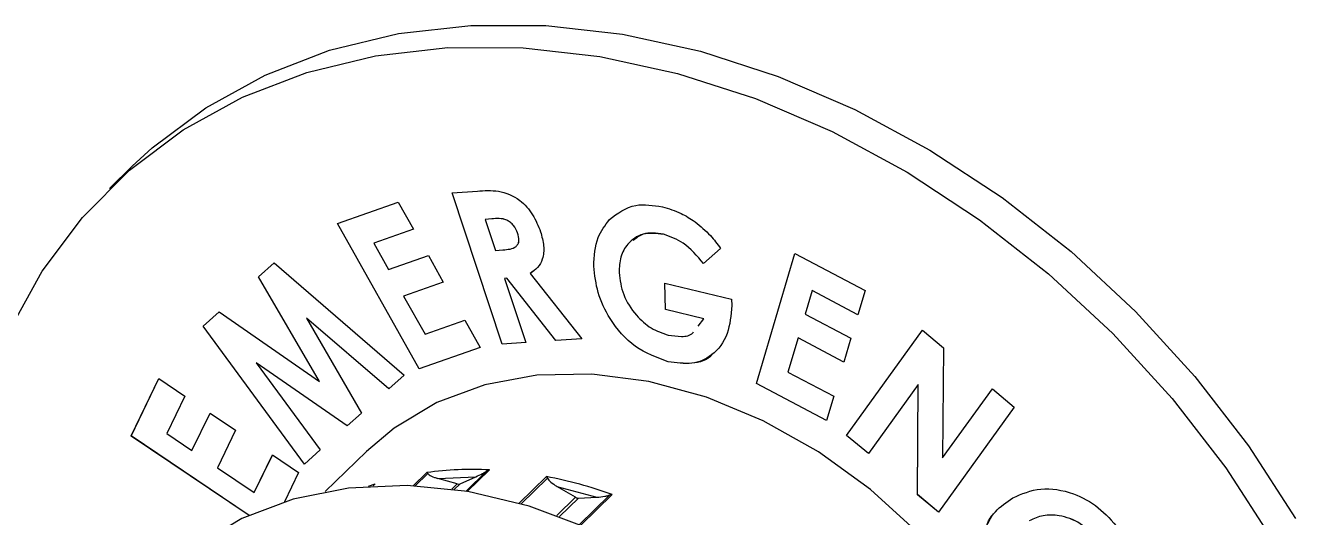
# Model space of a CAD drawing. Header units: millimetres. Extents: x 0 to 279, y 0 to 216.
# Drawn here: x 188.246 to 192.167, y 91.848 to 93.369 of the extents above; entities that cross this region are included whole.
import ezdxf

# ---------------------------------------------------------------- set-up
doc = ezdxf.new("R2010")
doc.units = ezdxf.units.MM

msp = doc.modelspace()

# ---------------------------------------------------------------- linework, layer by layer
at = {"color": 7, "linetype": 'Continuous', "lineweight": 25}
for p, q in [((188.5762, 92.9338), (188.5062, 92.8655)), ((189.5638, 92.8519), (189.6413, 92.8572)), ((189.2091, 92.7565), (189.3973, 92.8228)), ((189.3973, 92.8228), (189.4443, 92.7392)), ((189.7178, 92.3841), (189.5638, 92.8519)), ((189.7178, 92.3841), (189.5639, 92.8519)), ((189.4619, 92.3077), (189.2091, 92.7565)), ((189.4619, 92.3077), (189.2092, 92.7565)), ((189.4443, 92.7392), (189.3213, 92.6959)), ((189.4443, 92.7393), (189.3214, 92.6959)), ((189.6857, 92.7711), (189.6656, 92.7697)), ((189.6856, 92.7711), (189.6656, 92.7697)), ((189.6656, 92.7697), (189.6971, 92.674)), ((189.6656, 92.7697), (189.6656, 92.7697)), ((189.6857, 92.7711), (189.6856, 92.7711)), ((190.0494, 92.769), (190.0494, 92.769)), ((189.7654, 92.7277), (189.7654, 92.7277)), ((190.216, 92.7236), (190.216, 92.7236)), ((189.3213, 92.6959), (189.367, 92.6148)), ((189.3214, 92.6959), (189.3213, 92.6959)), ((189.6971, 92.674), (189.72, 92.6756)), ((190.3922, 92.6802), (190.3393, 92.6331)), ((190.3922, 92.6802), (190.3393, 92.6332)), ((190.5027, 92.2626), (190.6219, 92.6646)), ((190.5028, 92.2626), (190.6219, 92.6646)), ((190.6219, 92.6646), (190.8384, 92.5499)), ((188.966, 92.5924), (189.0141, 92.6353)), ((189.0141, 92.6353), (189.4159, 92.2888)), ((189.367, 92.6148), (189.49, 92.6581)), ((189.49, 92.6581), (189.5362, 92.5761)), ((190.0008, 92.6249), (190.0008, 92.6248)), ((190.3393, 92.6332), (190.3393, 92.6331)), ((189.154, 92.2684), (188.966, 92.5925)), ((189.1539, 92.2684), (188.966, 92.5924)), ((189.7323, 92.5877), (189.7256, 92.5872)), ((189.7323, 92.5876), (189.7256, 92.5872)), ((189.7256, 92.5872), (189.7908, 92.389)), ((189.7256, 92.5872), (189.7256, 92.5872)), ((189.8839, 92.3953), (189.7323, 92.5877)), ((189.7323, 92.5877), (189.7323, 92.5876)), ((189.8839, 92.3952), (189.7323, 92.5876)), ((189.8132, 92.6097), (189.8045, 92.6026)), ((189.8045, 92.6026), (189.8045, 92.6025)), ((189.8045, 92.6025), (189.9637, 92.4006)), ((189.5362, 92.5761), (189.4132, 92.5327)), ((189.5362, 92.5761), (189.4133, 92.5327)), ((190.2198, 92.5729), (190.4257, 92.5232)), ((190.2224, 92.4915), (190.2198, 92.5729)), ((190.2224, 92.4916), (190.2198, 92.5729)), ((190.6747, 92.55), (190.6531, 92.4773)), ((190.8162, 92.475), (190.6747, 92.55)), ((190.8162, 92.475), (190.6747, 92.55)), ((190.6747, 92.55), (190.6747, 92.55)), ((190.8384, 92.5499), (190.8162, 92.475)), ((189.4132, 92.5327), (189.4798, 92.4146)), ((189.4133, 92.5327), (189.4132, 92.5327)), ((190.4257, 92.5232), (190.4269, 92.5039)), ((188.7951, 92.4401), (188.8439, 92.4836)), ((188.8439, 92.4836), (189.1539, 92.2684)), ((189.1137, 92.4647), (189.1136, 92.4646)), ((189.1136, 92.4646), (189.2839, 92.171)), ((189.3678, 92.2459), (189.1136, 92.4646)), ((189.3678, 92.2459), (189.1137, 92.4647)), ((190.341, 92.4629), (190.2224, 92.4916)), ((190.2224, 92.4916), (190.2224, 92.4915)), ((190.341, 92.4628), (190.2224, 92.4915)), ((190.3226, 92.4395), (190.341, 92.4628)), ((190.3227, 92.4396), (190.341, 92.4629)), ((190.341, 92.4629), (190.341, 92.4628)), ((190.6531, 92.4773), (190.7947, 92.4023)), ((189.1075, 92.0138), (188.7951, 92.4401)), ((189.1076, 92.0138), (188.7951, 92.4401)), ((189.4798, 92.4146), (189.6028, 92.4579)), ((189.6028, 92.4579), (189.65, 92.374)), ((190.7813, 92.1024), (191.0155, 92.4272)), ((190.7814, 92.1024), (191.0155, 92.4272)), ((191.0155, 92.4272), (191.0799, 92.3732)), ((189.7908, 92.389), (189.7178, 92.3841)), ((189.7908, 92.389), (189.7178, 92.3841)), ((189.9637, 92.4007), (189.8839, 92.3953)), ((189.9637, 92.4006), (189.8839, 92.3952)), ((189.8839, 92.3953), (189.8839, 92.3952)), ((190.6313, 92.4038), (190.5999, 92.298)), ((190.7728, 92.3289), (190.6313, 92.4039)), ((190.6313, 92.4039), (190.6313, 92.4038)), ((190.7728, 92.3288), (190.6313, 92.4038)), ((190.7947, 92.4023), (190.7728, 92.3288)), ((189.65, 92.3741), (189.4619, 92.3077)), ((189.65, 92.374), (189.4619, 92.3077)), ((189.7178, 92.3841), (189.7178, 92.3841)), ((191.0799, 92.3732), (191.0774, 92.0324)), ((188.9588, 92.3266), (189.1562, 92.0572)), ((189.2399, 92.1318), (188.9588, 92.3266)), ((188.9589, 92.3266), (188.9588, 92.3266)), ((189.2399, 92.1319), (188.9589, 92.3266)), ((189.4619, 92.3077), (189.4619, 92.3077)), ((190.2304, 92.33), (190.2303, 92.33)), ((188.5725, 92.1003), (188.6582, 92.2776)), ((188.5725, 92.1004), (188.6583, 92.2776)), ((188.6582, 92.2776), (188.7385, 92.2236)), ((189.154, 92.2684), (189.1539, 92.2684)), ((189.4159, 92.2888), (189.3678, 92.2459)), ((189.4159, 92.2888), (189.3678, 92.2459)), ((190.5999, 92.298), (190.7415, 92.223)), ((189.3678, 92.2459), (189.3678, 92.2459)), ((190.7192, 92.1479), (190.5027, 92.2626)), ((190.5028, 92.2626), (190.5027, 92.2626)), ((190.7192, 92.1479), (190.5028, 92.2626)), ((191.0023, 92.2591), (190.8487, 92.046)), ((191, 91.9191), (191.0023, 92.2591)), ((191, 91.9192), (191.0023, 92.2591)), ((191.0023, 92.2591), (191.0023, 92.2591)), ((191.0774, 92.0324), (191.2315, 92.2461)), ((191.0774, 92.0324), (191.2315, 92.2461)), ((191.2315, 92.2461), (191.2987, 92.1898)), ((188.7385, 92.2236), (188.6823, 92.1076)), ((190.7415, 92.223), (190.7192, 92.1479)), ((191.2987, 92.1898), (191.0646, 91.865)), ((188.7603, 92.0551), (188.8165, 92.171)), ((188.7604, 92.0551), (188.8165, 92.171)), ((188.8165, 92.171), (188.8952, 92.118)), ((189.2839, 92.171), (189.2399, 92.1318)), ((189.2839, 92.171), (189.2399, 92.1319)), ((188.8952, 92.118), (188.8391, 92.0021)), ((189.2399, 92.1319), (189.2399, 92.1318)), ((188.9365, 91.8552), (188.5725, 92.1004)), ((188.5725, 92.1004), (188.5725, 92.1003)), ((188.9365, 91.8552), (188.5725, 92.1003)), ((188.6823, 92.1076), (188.7603, 92.0551)), ((190.8487, 92.046), (190.7813, 92.1024)), ((190.7814, 92.1024), (190.7813, 92.1024)), ((190.8487, 92.046), (190.7814, 92.1024)), ((188.7604, 92.0551), (188.7603, 92.0551)), ((188.9525, 91.9257), (189.0087, 92.0417)), ((188.9526, 91.9258), (189.0087, 92.0416)), ((189.0087, 92.0417), (189.0892, 91.9874)), ((189.1562, 92.0572), (189.1075, 92.0138)), ((189.1562, 92.0572), (189.1076, 92.0138)), ((189.2992, 92.0529), (189.1719, 91.9287)), ((191.0774, 92.0324), (191.0774, 92.0324)), ((188.8391, 92.0021), (188.9525, 91.9257)), ((189.1076, 92.0138), (189.1075, 92.0138)), ((189.6784, 91.9958), (189.67, 91.9919)), ((189.0892, 91.9874), (189.0455, 91.8971)), ((189.4852, 91.9875), (189.488, 91.984)), ((189.5192, 91.9694), (189.6364, 91.9744)), ((189.5792, 91.9526), (189.5192, 91.9694)), ((189.5881, 91.953), (189.6364, 91.9744)), ((189.8547, 91.975), (189.8576, 91.9697)), ((188.9526, 91.9258), (188.9525, 91.9257)), ((189.9439, 91.9109), (189.8869, 91.9448)), ((189.8869, 91.9448), (190.0101, 91.9113)), ((190.0579, 91.9198), (190.0489, 91.9177)), ((191.0646, 91.865), (191, 91.9192)), ((191, 91.9192), (191, 91.9191)), ((191.0646, 91.865), (191, 91.9191)), ((189.9532, 91.9084), (190.0101, 91.9113))]:
    msp.add_line(p, q, dxfattribs=at)
at = {"color": 8, "linetype": 'Continuous', "lineweight": 25}
for p, q in [((189.6784, 91.9958), (189.6097, 91.9288)), ((189.4434, 91.9466), (189.4852, 91.9875)), ((189.4494, 91.9463), (189.488, 91.984)), ((189.5696, 91.9349), (189.5881, 91.953)), ((189.67, 91.9919), (189.606, 91.9294)), ((189.7702, 91.8925), (189.8547, 91.975)), ((189.7766, 91.8907), (189.8576, 91.9697)), ((189.3053, 91.9453), (189.3262, 91.9522)), ((189.3262, 91.9522), (189.32, 91.9462)), ((189.5792, 91.9526), (189.5621, 91.936)), ((190.0489, 91.9177), (189.9564, 91.8273)), ((190.0579, 91.9198), (189.9612, 91.8253)), ((189.9439, 91.9109), (189.8863, 91.8548)), ((189.895, 91.8516), (189.9532, 91.9084))]:
    msp.add_line(p, q, dxfattribs=at)
at = {"color": 7, "linetype": 'Continuous', "lineweight": 25, "flags": 128}
for points in [[(188.5762, 92.9338), (188.6375, 92.9903), (188.8028, 93.1145), (188.986, 93.2155), (189.185, 93.2922), (189.3974, 93.3436), (189.6207, 93.3692), (189.8524, 93.3685), (190.0896, 93.3418), (190.3297, 93.2891), (190.5697, 93.2113), (190.8069, 93.1091), (191.0386, 92.9838), (191.2619, 92.8369), (191.4743, 92.67), (191.6733, 92.4852), (191.8565, 92.2845), (192.0219, 92.0705), (192.1673, 91.8454)], [(188.1971, 92.426), (188.298, 92.61), (188.422, 92.776), (188.5675, 92.9219), (188.7328, 93.0462), (188.916, 93.1472), (189.115, 93.2239), (189.3274, 93.2753), (189.5507, 93.3008), (189.7824, 93.3002), (190.0196, 93.2734), (190.2597, 93.2208), (190.4997, 93.1429), (190.7369, 93.0408), (190.9686, 92.9155), (191.1919, 92.7685), (191.4043, 92.6017), (191.6033, 92.4169), (191.7865, 92.2162), (191.9518, 92.0021), (192.0973, 91.7771)], [(191.2201, 90.085), (191.2977, 90.1729), (191.3789, 90.3038), (191.4362, 90.4511), (191.4684, 90.6115), (191.4749, 90.7817), (191.4555, 90.958), (191.4106, 91.1367), (191.3412, 91.3139), (191.2487, 91.4859), (191.1351, 91.6491), (191.0029, 91.7998), (190.8548, 91.935), (190.6941, 92.0517), (190.5241, 92.1475), (190.3484, 92.2203), (190.1709, 92.2685), (189.9952, 92.2912), (189.8252, 92.2879), (189.6645, 92.2585), (189.5164, 92.2038), (189.3842, 92.1249), (189.2992, 92.0529)], [(191.1175, 90.2049), (191.1043, 90.3924), (191.0647, 90.5835), (190.9997, 90.7744), (190.9104, 90.9615), (190.7986, 91.141), (190.6664, 91.3096), (190.5165, 91.4638), (190.3518, 91.6008), (190.1754, 91.7178), (189.9908, 91.8125), (189.8017, 91.8832), (189.6115, 91.9284), (189.4242, 91.9473), (189.2433, 91.9395), (189.0723, 91.9052), (188.9146, 91.845), (188.7733, 91.76), (188.6772, 91.6787)]]:
    msp.add_lwpolyline(points, dxfattribs=at)
at = {"color": 7, "linetype": 'Continuous', "lineweight": 25}
for centre, radius, start, end in [((189.6283, 90.9144), 1.0826, 87.345, 97.5942), ((189.5831, 91.9652), 0.0132, 252.7574, 292.1819), ((189.5913, 90.6044), 1.3956, 70.4699, 79.1211), ((189.9527, 91.9252), 0.0168, 238.0965, 271.4945)]:
    msp.add_arc(centre, radius, start, end, dxfattribs=at)
for points, knots in [([(189.6413, 92.8572), (189.6626, 92.8587), (189.7049, 92.8618), (189.7711, 92.8364), (189.8152, 92.7846), (189.8294, 92.7492), (189.8365, 92.7315)], [0, 0, 0, 0, 0.281848, 0.558628, 0.778975, 1, 1, 1, 1]), ([(190.0494, 92.769), (190.0745, 92.7883), (190.1193, 92.8228), (190.1841, 92.8129), (190.2126, 92.8086)], [0, 0, 0, 0, 0.558887, 1, 1, 1, 1]), ([(190.2126, 92.8086), (190.2321, 92.8028), (190.2668, 92.7925), (190.2991, 92.7716), (190.3133, 92.7624)], [0, 0, 0, 0, 0.559795, 1, 1, 1, 1]), ([(189.7654, 92.7277), (189.7619, 92.7357), (189.7568, 92.7477), (189.7437, 92.7606), (189.7208, 92.7745), (189.7012, 92.7726), (189.6856, 92.7711)], [0, 0, 0, 0, 0.249706, 0.375433, 0.500989, 1, 1, 1, 1]), ([(189.7654, 92.7277), (189.762, 92.7357), (189.7568, 92.7478), (189.7437, 92.7606), (189.7208, 92.7746), (189.7013, 92.7726), (189.6857, 92.7711)], [0, 0, 0, 0, 0.249706, 0.375433, 0.500989, 1, 1, 1, 1]), ([(190.0008, 92.6248), (190.0023, 92.6561), (190.0051, 92.712), (190.0359, 92.7516), (190.0494, 92.769)], [0, 0, 0, 0, 0.559621, 1, 1, 1, 1]), ([(190.0008, 92.6249), (190.0023, 92.6561), (190.0051, 92.7121), (190.0359, 92.7516), (190.0494, 92.769)], [0, 0, 0, 0, 0.559621, 1, 1, 1, 1]), ([(190.3133, 92.7624), (190.3298, 92.7487), (190.3594, 92.7243), (190.3821, 92.6937), (190.3922, 92.6802)], [0, 0, 0, 0, 0.559345, 1, 1, 1, 1]), ([(189.72, 92.6756), (189.7352, 92.6767), (189.7543, 92.678), (189.7677, 92.6935), (189.7708, 92.7078), (189.7676, 92.7197), (189.7654, 92.7277)], [0, 0, 0, 0, 0.498875, 0.623991, 0.749622, 1, 1, 1, 1]), ([(189.7658, 92.6925), (189.7662, 92.693), (189.7688, 92.696), (189.7704, 92.7081), (189.7674, 92.7199), (189.7654, 92.7277)], [0, 0, 0, 0, 0.059493, 0.373732, 1, 1, 1, 1]), ([(189.8365, 92.7315), (189.8405, 92.7168), (189.8486, 92.6875), (189.845, 92.6484), (189.8287, 92.6196), (189.8126, 92.6082), (189.8045, 92.6025)], [0, 0, 0, 0, 0.280339, 0.559795, 0.77975, 1, 1, 1, 1]), ([(190.216, 92.7236), (190.194, 92.7261), (190.15, 92.7311), (190.1057, 92.6982), (190.081, 92.655), (190.0796, 92.6218), (190.0789, 92.6051)], [0, 0, 0, 0, 0.279097, 0.558718, 0.779227, 1, 1, 1, 1]), ([(190.216, 92.7236), (190.1935, 92.727), (190.1564, 92.7324), (190.1323, 92.7121), (190.1228, 92.7041)], [0, 0, 0, 0, 0.608569, 1, 1, 1, 1]), ([(190.3393, 92.6331), (190.3198, 92.6567), (190.2849, 92.6988), (190.2371, 92.716), (190.216, 92.7236)], [0, 0, 0, 0, 0.55999, 1, 1, 1, 1]), ([(190.3393, 92.6332), (190.3198, 92.6568), (190.2849, 92.6989), (190.2371, 92.7161), (190.216, 92.7236)], [0, 0, 0, 0, 0.55999, 1, 1, 1, 1]), ([(190.2304, 92.33), (190.1954, 92.3427), (190.1255, 92.368), (190.0509, 92.4548), (190.0099, 92.5434), (190.0038, 92.5977), (190.0008, 92.6249)], [0, 0, 0, 0, 0.279226, 0.558374, 0.779141, 1, 1, 1, 1]), ([(190.2303, 92.33), (190.1954, 92.3427), (190.1255, 92.368), (190.0508, 92.4548), (190.0099, 92.5434), (190.0038, 92.5977), (190.0008, 92.6248)], [0, 0, 0, 0, 0.279226, 0.558374, 0.779141, 1, 1, 1, 1]), ([(190.0789, 92.6051), (190.0818, 92.5823), (190.0876, 92.5368), (190.1269, 92.4757), (190.1769, 92.4303), (190.2128, 92.4183), (190.2307, 92.4122)], [0, 0, 0, 0, 0.2801198, 0.5598835, 0.7799229, 1, 1, 1, 1]), ([(190.4269, 92.5039), (190.4243, 92.4737), (190.4193, 92.4132), (190.3729, 92.3497), (190.3056, 92.3183), (190.2555, 92.3261), (190.2303, 92.33)], [0, 0, 0, 0, 0.28013, 0.560117, 0.779871, 1, 1, 1, 1]), ([(190.2307, 92.4122), (190.2442, 92.4102), (190.2711, 92.406), (190.3003, 92.4106), (190.3082, 92.4211), (190.3089, 92.4221)], [0, 0, 0, 0, 0.476108, 0.950692, 1, 1, 1, 1]), ([(190.3664, 92.3541), (190.3656, 92.3529), (190.3524, 92.3343), (190.3039, 92.32), (190.2549, 92.3267), (190.2304, 92.33)], [0, 0, 0, 0, 0.030616, 0.514895, 1, 1, 1, 1]), ([(189.488, 91.984), (189.4893, 91.9827), (189.4942, 91.978), (189.5059, 91.9734), (189.5157, 91.9704), (189.5192, 91.9694)], [0, 0, 0, 0, 0.199569, 0.716122, 1, 1, 1, 1]), ([(189.6364, 91.9744), (189.6432, 91.9776), (189.6528, 91.982), (189.6648, 91.9886), (189.669, 91.9912), (189.67, 91.9919)], [0, 0, 0, 0, 0.653569, 0.913498, 1, 1, 1, 1]), ([(189.8576, 91.9697), (189.8588, 91.9678), (189.8632, 91.961), (189.8744, 91.9527), (189.8836, 91.9469), (189.8869, 91.9448)], [0, 0, 0, 0, 0.199569, 0.716122, 1, 1, 1, 1]), ([(190.0101, 91.9113), (190.0181, 91.912), (190.0294, 91.9128), (190.0431, 91.9157), (190.0478, 91.9173), (190.0489, 91.9177)], [0, 0, 0, 0, 0.653569, 0.913498, 1, 1, 1, 1]), ([(191.2943, 91.9094), (191.322, 91.9214), (191.3774, 91.9454), (191.4748, 91.9293), (191.5612, 91.8833), (191.6009, 91.8373), (191.6207, 91.8143)], [0, 0, 0, 0, 0.280229, 0.559622, 0.779966, 1, 1, 1, 1]), ([(191.2534, 91.606), (191.2339, 91.6392), (191.1948, 91.7054), (191.2002, 91.8011), (191.2365, 91.87), (191.275, 91.8962), (191.2943, 91.9094)], [0, 0, 0, 0, 0.279279, 0.558582, 0.779077, 1, 1, 1, 1]), ([(191.2535, 91.6061), (191.2338, 91.6393), (191.1945, 91.7058), (191.2016, 91.7998), (191.2237, 91.8527), (191.2429, 91.8679), (191.2441, 91.8689)], [0, 0, 0, 0, 0.351852, 0.703733, 0.981526, 1, 1, 1, 1]), ([(191.5554, 91.7787), (191.5387, 91.7974), (191.5052, 91.8347), (191.4416, 91.8563), (191.3866, 91.8574), (191.3591, 91.8447), (191.3453, 91.8383)], [0, 0, 0, 0, 0.278955, 0.558611, 0.779181, 1, 1, 1, 1]), ([(191.5554, 91.7788), (191.5387, 91.7974), (191.5053, 91.8348), (191.4416, 91.8564), (191.3867, 91.8574), (191.3591, 91.8447), (191.3453, 91.8383)], [0, 0, 0, 0, 0.2789549, 0.558611, 0.779181, 1, 1, 1, 1])]:
    msp.add_open_spline(points, degree=3, knots=knots, dxfattribs=at)

doc.saveas('drawing.dxf')
